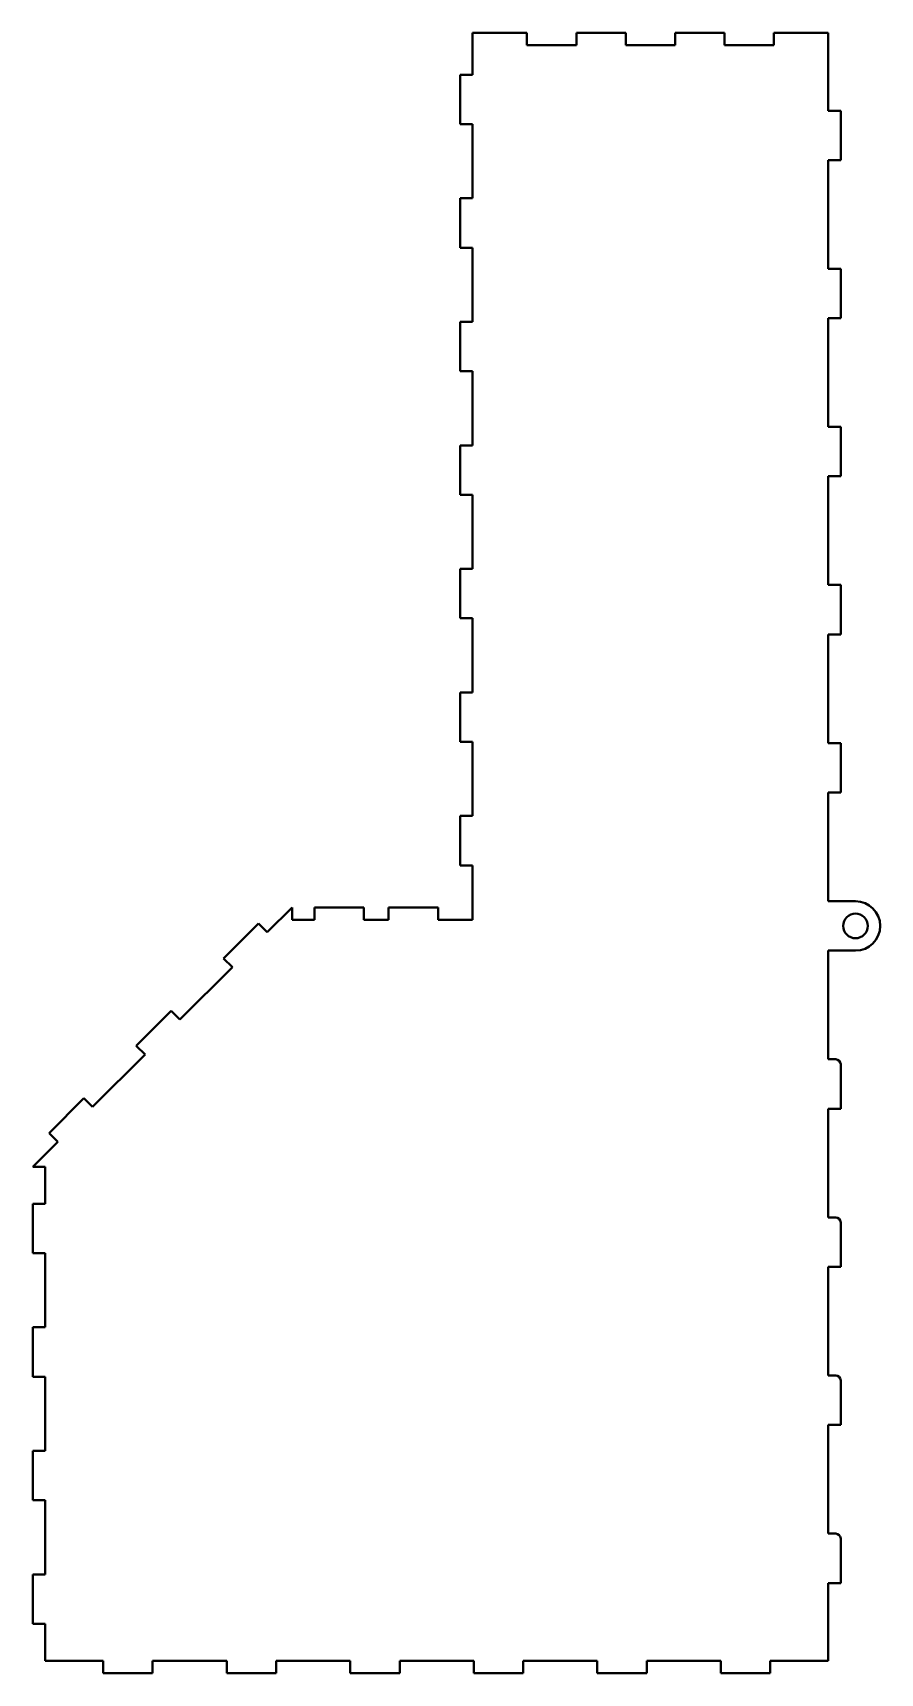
# Model space of a CAD drawing. Header units: inches. Extents: x -7.3 to 1.3, y -5.1 to 11.5.
import ezdxf

# ---------------------------------------------------------------- set-up
doc = ezdxf.new("R2010")
doc.units = ezdxf.units.IN
doc.header["$MEASUREMENT"] = 0
doc.layers.add('Visible', color=7, linetype='Continuous', lineweight=40)

msp = doc.modelspace()

# ---------------------------------------------------------------- linework, layer by layer
at = {"layer": 'Visible'}
for p, q in [((-2.25, 11.5), (-2.8, 11.5)), ((-2.8, 11.5), (-2.8, 11.075)), ((-2.25, 11.5), (-2.25, 11.375)), ((-1.25, 11.5), (-1.75, 11.5)), ((-1.75, 11.5), (-1.75, 11.375)), ((-1.25, 11.5), (-1.25, 11.375)), ((-0.25, 11.5), (-0.75, 11.5)), ((-0.75, 11.5), (-0.75, 11.375)), ((-0.25, 11.5), (-0.25, 11.375)), ((0.8, 11.5), (0.25, 11.5)), ((0.25, 11.5), (0.25, 11.375)), ((0.8, 11.5), (0.8, 10.712)), ((-1.75, 11.375), (-2.25, 11.375)), ((-0.75, 11.375), (-1.25, 11.375)), ((0.25, 11.375), (-0.25, 11.375)), ((-2.925, 11.075), (-2.8, 11.075)), ((-2.925, 11.075), (-2.925, 10.575)), ((0.925, 10.712), (0.8, 10.712)), ((0.925, 10.712), (0.925, 10.212)), ((-2.925, 10.575), (-2.8, 10.575)), ((-2.8, 10.575), (-2.8, 9.825)), ((0.8, 10.212), (0.8, 9.112)), ((0.925, 10.212), (0.8, 10.212)), ((-2.925, 9.825), (-2.8, 9.825)), ((-2.925, 9.825), (-2.925, 9.325)), ((-2.925, 9.325), (-2.8, 9.325)), ((-2.8, 9.325), (-2.8, 8.575)), ((0.925, 9.112), (0.8, 9.112)), ((0.925, 9.112), (0.925, 8.612)), ((-2.925, 8.575), (-2.8, 8.575)), ((-2.925, 8.575), (-2.925, 8.075)), ((0.8, 8.612), (0.8, 7.512)), ((0.925, 8.612), (0.8, 8.612)), ((-2.925, 8.075), (-2.8, 8.075)), ((-2.8, 8.075), (-2.8, 7.325)), ((0.925, 7.512), (0.8, 7.512)), ((0.925, 7.512), (0.925, 7.012)), ((-2.925, 7.325), (-2.8, 7.325)), ((-2.925, 7.325), (-2.925, 6.825)), ((0.8, 7.012), (0.8, 5.912)), ((0.925, 7.012), (0.8, 7.012)), ((-2.925, 6.825), (-2.8, 6.825)), ((-2.8, 6.825), (-2.8, 6.075)), ((-2.925, 6.075), (-2.8, 6.075)), ((-2.925, 6.075), (-2.925, 5.575)), ((0.925, 5.912), (0.8, 5.912)), ((0.925, 5.912), (0.925, 5.412)), ((-2.925, 5.575), (-2.8, 5.575)), ((-2.8, 5.575), (-2.8, 4.825)), ((0.8, 5.412), (0.8, 4.312)), ((0.925, 5.412), (0.8, 5.412)), ((-2.925, 4.825), (-2.8, 4.825)), ((-2.925, 4.825), (-2.925, 4.325)), ((-2.925, 4.325), (-2.8, 4.325)), ((-2.8, 4.325), (-2.8, 3.575)), ((0.925, 4.312), (0.8, 4.312)), ((0.925, 4.312), (0.925, 3.812)), ((0.8, 3.812), (0.8, 2.712)), ((0.925, 3.812), (0.8, 3.812)), ((-2.925, 3.575), (-2.8, 3.575)), ((-2.925, 3.575), (-2.925, 3.075)), ((-2.925, 3.075), (-2.8, 3.075)), ((-2.8, 3.075), (-2.8, 2.525)), ((1.075, 2.712), (0.8, 2.712)), ((-4.626, 2.65), (-4.878, 2.398)), ((-4.626, 2.65), (-4.626, 2.525)), ((-4.626, 2.525), (-4.4, 2.525)), ((-4.4, 2.65), (-3.9, 2.65)), ((-4.4, 2.65), (-4.4, 2.525)), ((-3.9, 2.65), (-3.9, 2.525)), ((-3.9, 2.525), (-3.65, 2.525)), ((-3.65, 2.65), (-3.15, 2.65)), ((-3.65, 2.65), (-3.65, 2.525)), ((-3.15, 2.65), (-3.15, 2.525)), ((-3.15, 2.525), (-2.8, 2.525)), ((-5.32, 2.133), (-4.966, 2.486)), ((-4.966, 2.486), (-4.878, 2.398)), ((0.8, 2.212), (0.8, 1.112)), ((1.075, 2.212), (0.8, 2.212)), ((-5.231, 2.044), (-5.762, 1.514)), ((-5.32, 2.133), (-5.231, 2.044)), ((-6.204, 1.249), (-5.85, 1.602)), ((-5.85, 1.602), (-5.762, 1.514)), ((-6.204, 1.249), (-6.115, 1.161)), ((-6.115, 1.161), (-6.646, 0.63)), ((0.875, 1.112), (0.8, 1.112)), ((0.925, 1.062), (0.925, 0.612)), ((-7.087, 0.365), (-6.734, 0.719)), ((-6.734, 0.719), (-6.646, 0.63)), ((0.8, 0.612), (0.8, -0.488)), ((0.925, 0.612), (0.8, 0.612)), ((-7.087, 0.365), (-6.999, 0.277)), ((-6.999, 0.277), (-7.251, 0.025)), ((-7.126, 0.025), (-7.251, 0.025)), ((-7.126, 0.025), (-7.126, -0.35)), ((-7.251, -0.35), (-7.126, -0.35)), ((-7.251, -0.85), (-7.251, -0.35)), ((0.875, -0.488), (0.8, -0.488)), ((0.925, -0.538), (0.925, -0.988)), ((-7.251, -0.85), (-7.126, -0.85)), ((-7.126, -0.85), (-7.126, -1.6)), ((0.8, -0.988), (0.8, -2.088)), ((0.925, -0.988), (0.8, -0.988)), ((-7.251, -1.6), (-7.126, -1.6)), ((-7.251, -2.1), (-7.251, -1.6)), ((-7.251, -2.1), (-7.126, -2.1)), ((-7.126, -2.1), (-7.126, -2.85)), ((0.875, -2.088), (0.8, -2.088)), ((0.925, -2.138), (0.925, -2.588)), ((0.8, -2.588), (0.8, -3.688)), ((0.925, -2.588), (0.8, -2.588)), ((-7.251, -2.85), (-7.126, -2.85)), ((-7.251, -3.35), (-7.251, -2.85)), ((-7.251, -3.35), (-7.126, -3.35)), ((-7.126, -3.35), (-7.126, -4.1)), ((0.875, -3.688), (0.8, -3.688)), ((0.925, -3.738), (0.925, -4.188)), ((-7.251, -4.1), (-7.126, -4.1)), ((-7.251, -4.6), (-7.251, -4.1)), ((0.8, -4.188), (0.8, -4.975)), ((0.925, -4.188), (0.8, -4.188)), ((-7.251, -4.6), (-7.126, -4.6)), ((-7.126, -4.6), (-7.126, -4.975)), ((-6.538, -4.975), (-7.126, -4.975)), ((-6.538, -5.1), (-6.538, -4.975)), ((-6.038, -5.1), (-6.038, -4.975)), ((-5.288, -4.975), (-6.038, -4.975)), ((-5.288, -5.1), (-5.288, -4.975)), ((-4.788, -5.1), (-4.788, -4.975)), ((-4.038, -4.975), (-4.788, -4.975)), ((-4.038, -5.1), (-4.038, -4.975)), ((-3.538, -5.1), (-3.538, -4.975)), ((-2.788, -4.975), (-3.538, -4.975)), ((-2.788, -5.1), (-2.788, -4.975)), ((-2.288, -5.1), (-2.288, -4.975)), ((-1.538, -4.975), (-2.288, -4.975)), ((-1.538, -5.1), (-1.538, -4.975)), ((-1.038, -5.1), (-1.038, -4.975)), ((-0.288, -4.975), (-1.038, -4.975)), ((-0.288, -5.1), (-0.288, -4.975)), ((0.212, -5.1), (0.212, -4.975)), ((0.8, -4.975), (0.212, -4.975)), ((-6.038, -5.1), (-6.538, -5.1)), ((-4.788, -5.1), (-5.288, -5.1)), ((-3.538, -5.1), (-4.038, -5.1)), ((-2.288, -5.1), (-2.788, -5.1)), ((-1.038, -5.1), (-1.538, -5.1)), ((0.212, -5.1), (-0.288, -5.1))]:
    msp.add_line(p, q, dxfattribs=at)
msp.add_circle((1.075, 2.462), 0.125, dxfattribs=at)
for centre, radius, start in [((1.075, 2.462), 0.25, 270), ((0.875, 1.062), 0.05, 0), ((0.875, -0.538), 0.05, 0), ((0.875, -2.138), 0.05, 0), ((0.875, -3.738), 0.05, 0)]:
    msp.add_arc(centre, radius, start, 90, dxfattribs=at)

doc.saveas('drawing.dxf')
